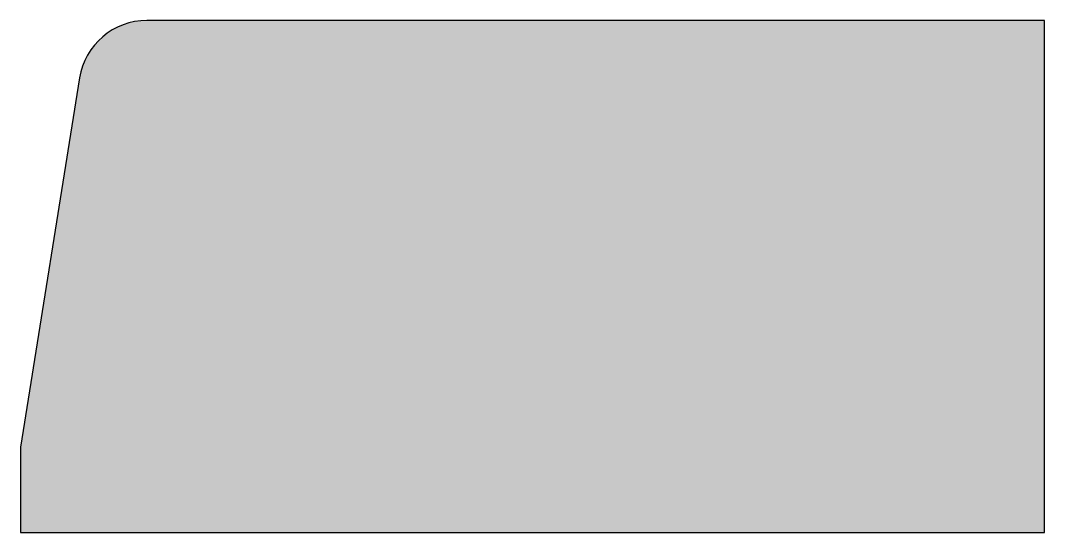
# Model space of a CAD drawing. Header units: metres. Extents: x 0 to 0.3, y 0 to 0.15.
import ezdxf

# ---------------------------------------------------------------- set-up
doc = ezdxf.new("R2010")
doc.units = ezdxf.units.M

msp = doc.modelspace()

# ---------------------------------------------------------------- hatches: boundary and pattern name
h = msp.add_hatch(color=254)
edge = h.paths.add_edge_path()
edge.add_line((0.01731, 0.13316), (0, 0.025))
edge.add_line((0, 0.025), (0, 0))
edge.add_line((0, 0), (0.3, 0))
edge.add_line((0.3, 0), (0.3, 0.15))
edge.add_line((0.3, 0.15), (0.03705, 0.15))
edge.add_arc((0.03705, 0.13), 0.02, 90, 170.9097)

# ---------------------------------------------------------------- linework, layer by layer
at = {"flags": 128}
msp.add_lwpolyline([(0.01731, 0.13316), (0, 0.025), (0, 0), (0.3, 0), (0.3, 0.15), (0.03705, 0.15, 0.368472), (0.01731, 0.13316)], format="xyb", close=True, dxfattribs=at)

doc.saveas('drawing.dxf')
